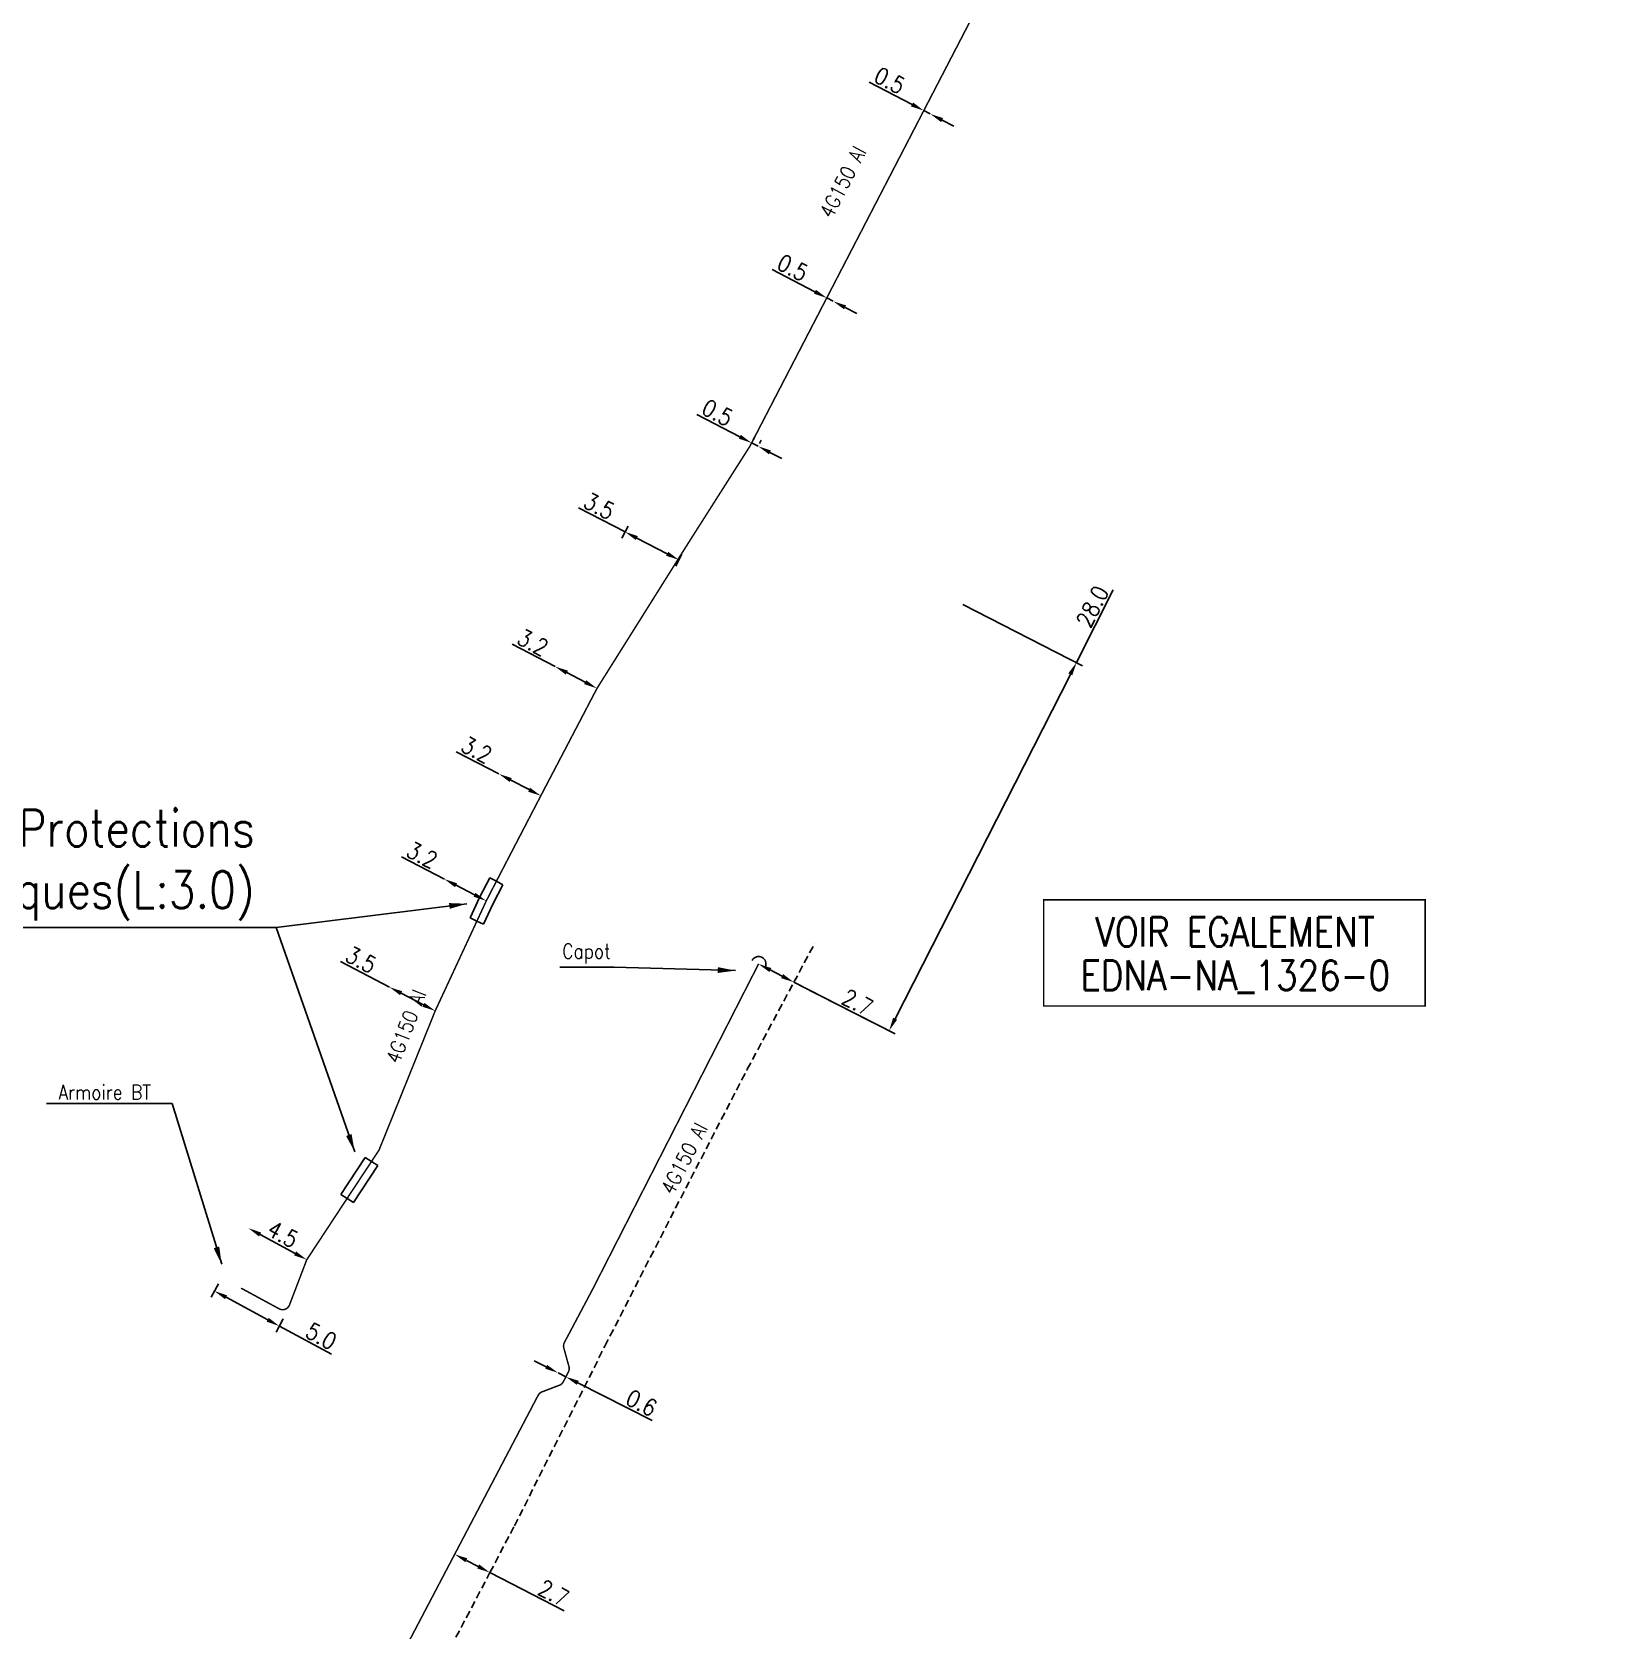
# Model space of a CAD drawing. Header units: millimetres. Extents: x 185001 to 186000, y 126997 to 128000.
# Drawn here: x 185091.5 to 185198.3, y 127421.7 to 127530.1 of the extents above; entities that cross this region are included whole.
import ezdxf
from ezdxf.enums import TextEntityAlignment as Align

# ---------------------------------------------------------------- set-up
doc = ezdxf.new("R2010")
doc.units = ezdxf.units.MM
doc.header["$PDMODE"] = 34
doc.linetypes.add('B_ST_Al', pattern=[2000, 1000, 1000])
doc.linetypes.add('DASHED', pattern=[0.75, 0.5, -0.25])
doc.layers.get('0').update_dxf_attribs({"linetype": 'CONTINUOUS'})
doc.layers.get('Defpoints').update_dxf_attribs({"linetype": 'CONTINUOUS'})
for name, color, linetype in [('B_110', 1, 'CONTINUOUS'), ('B_300', 7, 'CONTINUOUS'), ('B_420', 7, 'CONTINUOUS'), ('B_930', 7, 'CONTINUOUS')]:
    doc.layers.add(name, color=color, linetype=linetype)
doc.styles.get("Standard").update_dxf_attribs({"font": 'romans.shx', "width": 0.85})
doc.dimstyles.get("Standard").update_dxf_attribs({"dimtxt": 1.5, "dimasz": 1.2, "dimexe": 0.625, "dimexo": 0.625, "dimgap": 0.25, "dimtad": 1, "dimdec": 1, "dimzin": 0, "dimdsep": 46, "dimtxsty": 'Standard', "dimcen": -0.5, "dimadec": 0, "dimazin": 0, "dimtfac": 1, "dimtdec": 1, "dimtmove": 0, "dimatfit": 3, "dimfxl": 0, "dimtolj": 1, "dimtzin": 0, "dimarcsym": 0})

# ---------------------------------------------------------------- blocks, each defined once
blk = doc.blocks.new('*D124')
at = {"layer": 'B_110', "color": 0, "linetype": 'Continuous', "lineweight": -2, "transparency": 16777216}
for p, q in [((185151.17, 127525.15), (185148.26, 127526.65)), ((185152.41, 127524.5), (185151.97, 127524.73)), ((185153.21, 127524.09), (185154.01, 127523.67))]:
    blk.add_line(p, q, dxfattribs=at)
at = {"layer": 'B_110', "color": 0, "linetype": 'Continuous', "transparency": 16777216}
for points in [[(185151.24, 127525.28), (185151.1, 127525.01), (185151.97, 127524.73)], [(185153.28, 127524.22), (185153.14, 127523.95), (185152.41, 127524.5)]]:
    blk.add_solid(points, dxfattribs=at)
at = {"layer": 'Defpoints', "color": 0, "linetype": 'Continuous', "transparency": 16777216}
for p in [(185151.97, 127524.73), (185152.41, 127524.5), (185152.41, 127524.5)]:
    blk.add_point(p, dxfattribs=at)
at = {"layer": 'B_110', "color": 0, "linetype": 'Continuous', "transparency": 16777216, "insert": (185149.66, 127526.77), "char_height": 1.125, "attachment_point": 5, "rotation": 332.6019}
blk.add_mtext('\\A1;0.5', dxfattribs=at)
blk = doc.blocks.new('*D125')
at = {"layer": 'B_110', "color": 0, "linetype": 'Continuous', "lineweight": -2, "transparency": 16777216}
for p, q in [((185144.59, 127512.45), (185141.68, 127513.96)), ((185145.83, 127511.8), (185145.39, 127512.03)), ((185145.6, 127512.45), (185145.6, 127512.45)), ((185146.05, 127512.22), (185146.05, 127512.22)), ((185146.63, 127511.39), (185147.43, 127510.98))]:
    blk.add_line(p, q, dxfattribs=at)
at = {"layer": 'B_110', "color": 0, "linetype": 'Continuous', "transparency": 16777216}
for points in [[(185144.66, 127512.58), (185144.52, 127512.32), (185145.39, 127512.03)], [(185146.7, 127511.52), (185146.56, 127511.26), (185145.83, 127511.8)]]:
    blk.add_solid(points, dxfattribs=at)
at = {"layer": 'Defpoints', "color": 0, "linetype": 'Continuous', "transparency": 16777216}
for p in [(185145.39, 127512.03), (185145.83, 127511.8), (185145.83, 127511.8)]:
    blk.add_point(p, dxfattribs=at)
at = {"layer": 'B_110', "color": 0, "linetype": 'Continuous', "transparency": 16777216, "insert": (185143.08, 127514.08), "char_height": 1.125, "attachment_point": 5, "rotation": 332.6019}
blk.add_mtext('\\A1;0.5', dxfattribs=at)
blk = doc.blocks.new('*D126')
at = {"layer": 'B_110', "color": 0, "linetype": 'Continuous', "lineweight": -2, "transparency": 16777216}
for p, q in [((185139.49, 127502.62), (185136.58, 127504.13)), ((185140.74, 127501.97), (185140.29, 127502.2)), ((185140.39, 127502.4), (185140.51, 127502.62)), ((185140.84, 127502.17), (185140.95, 127502.39)), ((185141.54, 127501.56), (185142.34, 127501.15))]:
    blk.add_line(p, q, dxfattribs=at)
at = {"layer": 'B_110', "color": 0, "linetype": 'Continuous', "transparency": 16777216}
for points in [[(185139.56, 127502.75), (185139.43, 127502.49), (185140.29, 127502.2)], [(185141.61, 127501.69), (185141.47, 127501.43), (185140.74, 127501.97)]]:
    blk.add_solid(points, dxfattribs=at)
at = {"layer": 'Defpoints', "color": 0, "linetype": 'Continuous', "transparency": 16777216}
for p in [(185140.18, 127501.98), (185140.62, 127501.75), (185140.74, 127501.97)]:
    blk.add_point(p, dxfattribs=at)
at = {"layer": 'B_110', "color": 0, "linetype": 'Continuous', "transparency": 16777216, "insert": (185137.98, 127504.25), "char_height": 1.125, "attachment_point": 5, "rotation": 332.6019}
blk.add_mtext('\\A1;0.5', dxfattribs=at)
blk = doc.blocks.new('*D127')
at = {"layer": 'B_110', "color": 0, "linetype": 'Continuous', "lineweight": -2, "transparency": 16777216}
for p, q in [((185131.71, 127496.17), (185128.56, 127497.8)), ((185131.92, 127496.56), (185131.5, 127495.75)), ((185134.57, 127494.68), (185132.51, 127495.75)), ((185135.57, 127494.66), (185135.15, 127493.85))]:
    blk.add_line(p, q, dxfattribs=at)
at = {"layer": 'B_110', "color": 0, "linetype": 'Continuous', "transparency": 16777216}
for points in [[(185132.58, 127495.88), (185132.44, 127495.62), (185131.71, 127496.17)], [(185134.64, 127494.82), (185134.5, 127494.55), (185135.37, 127494.27)]]:
    blk.add_solid(points, dxfattribs=at)
at = {"layer": 'Defpoints', "color": 0, "linetype": 'Continuous', "transparency": 16777216}
for p in [(185132.13, 127496.98), (185131.71, 127496.17), (185135.79, 127495.08)]:
    blk.add_point(p, dxfattribs=at)
at = {"layer": 'B_110', "color": 0, "linetype": 'Continuous', "transparency": 16777216, "insert": (185129.96, 127497.92), "char_height": 1.125, "attachment_point": 5, "rotation": 332.5349}
blk.add_mtext('\\A1;3.5', dxfattribs=at)
blk = doc.blocks.new('*D128')
at = {"layer": 'B_110', "color": 0, "linetype": 'Continuous', "lineweight": -2, "transparency": 16777216}
for p, q in [((185126.97, 127487.04), (185124.06, 127488.55)), ((185129.01, 127485.98), (185127.77, 127486.63))]:
    blk.add_line(p, q, dxfattribs=at)
at = {"layer": 'B_110', "color": 0, "linetype": 'Continuous', "transparency": 16777216}
for points in [[(185127.84, 127486.76), (185127.7, 127486.49), (185126.97, 127487.04)], [(185129.08, 127486.11), (185128.94, 127485.85), (185129.81, 127485.56)]]:
    blk.add_solid(points, dxfattribs=at)
at = {"layer": 'Defpoints', "color": 0, "linetype": 'Continuous', "transparency": 16777216}
for p in [(185126.97, 127487.04), (185126.97, 127487.04), (185129.81, 127485.56)]:
    blk.add_point(p, dxfattribs=at)
at = {"layer": 'B_110', "color": 0, "linetype": 'Continuous', "transparency": 16777216, "insert": (185125.46, 127488.67), "char_height": 1.125, "attachment_point": 5, "rotation": 332.5349}
blk.add_mtext('\\A1;3.2', dxfattribs=at)
blk = doc.blocks.new('*D129')
at = {"layer": 'B_110', "color": 0, "linetype": 'Continuous', "lineweight": -2, "transparency": 16777216}
for p, q in [((185123.16, 127479.76), (185120.25, 127481.27)), ((185125.2, 127478.7), (185123.96, 127479.34))]:
    blk.add_line(p, q, dxfattribs=at)
at = {"layer": 'B_110', "color": 0, "linetype": 'Continuous', "transparency": 16777216}
for points in [[(185124.03, 127479.48), (185123.89, 127479.21), (185123.16, 127479.76)], [(185125.27, 127478.83), (185125.14, 127478.56), (185126, 127478.28)]]:
    blk.add_solid(points, dxfattribs=at)
at = {"layer": 'Defpoints', "color": 0, "linetype": 'Continuous', "transparency": 16777216}
for p in [(185123.16, 127479.76), (185123.16, 127479.76), (185126, 127478.28)]:
    blk.add_point(p, dxfattribs=at)
at = {"layer": 'B_110', "color": 0, "linetype": 'Continuous', "transparency": 16777216, "insert": (185121.65, 127481.39), "char_height": 1.125, "attachment_point": 5, "rotation": 332.5633}
blk.add_mtext('\\A1;3.2', dxfattribs=at)
blk = doc.blocks.new('*D130')
at = {"layer": 'B_110', "color": 0, "linetype": 'Continuous', "lineweight": -2, "transparency": 16777216}
for p, q in [((185119.46, 127472.63), (185116.55, 127474.14)), ((185121.5, 127471.57), (185120.25, 127472.21))]:
    blk.add_line(p, q, dxfattribs=at)
at = {"layer": 'B_110', "color": 0, "linetype": 'Continuous', "transparency": 16777216}
for points in [[(185120.32, 127472.35), (185120.19, 127472.08), (185119.46, 127472.63)], [(185121.57, 127471.7), (185121.43, 127471.44), (185122.3, 127471.15)]]:
    blk.add_solid(points, dxfattribs=at)
at = {"layer": 'Defpoints', "color": 0, "linetype": 'Continuous', "transparency": 16777216}
for p in [(185119.46, 127472.63), (185119.46, 127472.63), (185122.3, 127471.15)]:
    blk.add_point(p, dxfattribs=at)
at = {"layer": 'B_110', "color": 0, "linetype": 'Continuous', "transparency": 16777216, "insert": (185117.95, 127474.26), "char_height": 1.125, "attachment_point": 5, "rotation": 332.5633}
blk.add_mtext('\\A1;3.2', dxfattribs=at)
blk = doc.blocks.new('*D131')
at = {"layer": 'B_110', "color": 0, "linetype": 'Continuous', "lineweight": -2, "transparency": 16777216}
for p, q in [((185115.73, 127465.31), (185112.41, 127467.04)), ((185118.04, 127464.11), (185116.53, 127464.9))]:
    blk.add_line(p, q, dxfattribs=at)
at = {"layer": 'B_110', "color": 0, "linetype": 'Continuous', "transparency": 16777216}
for points in [[(185116.6, 127465.03), (185116.46, 127464.76), (185115.73, 127465.31)], [(185118.11, 127464.24), (185117.97, 127463.98), (185118.84, 127463.7)]]:
    blk.add_solid(points, dxfattribs=at)
at = {"layer": 'Defpoints', "color": 0, "linetype": 'Continuous', "transparency": 16777216}
for p in [(185115.73, 127465.31), (185115.73, 127465.31), (185118.84, 127463.7)]:
    blk.add_point(p, dxfattribs=at)
at = {"layer": 'B_110', "color": 0, "linetype": 'Continuous', "transparency": 16777216, "insert": (185113.81, 127467.16), "char_height": 1.125, "attachment_point": 5, "rotation": 332.5401}
blk.add_mtext('\\A1;3.5', dxfattribs=at)
blk = doc.blocks.new('*D132')
at = {"layer": 'B_110', "color": 0, "linetype": 'Continuous', "lineweight": -2, "transparency": 16777216}
blk.add_line((185109.34, 127447.26), (185106.96, 127448.54), dxfattribs=at)
at = {"layer": 'B_110', "color": 0, "linetype": 'Continuous', "transparency": 16777216}
for points in [[(185107.04, 127448.67), (185106.89, 127448.41), (185106.17, 127448.97)], [(185109.41, 127447.39), (185109.27, 127447.12), (185110.13, 127446.83)]]:
    blk.add_solid(points, dxfattribs=at)
at = {"layer": 'Defpoints', "color": 0, "linetype": 'Continuous', "transparency": 16777216}
for p in [(185106.17, 127448.97), (185106.17, 127448.97), (185110.13, 127446.83)]:
    blk.add_point(p, dxfattribs=at)
at = {"layer": 'B_110', "color": 0, "linetype": 'Continuous', "transparency": 16777216, "insert": (185108.51, 127448.56), "char_height": 1.125, "attachment_point": 5, "rotation": 331.6267}
blk.add_mtext('\\A1;4.5', dxfattribs=at)
blk = doc.blocks.new('*D133')
at = {"layer": 'B_110', "color": 0, "linetype": 'Continuous', "lineweight": -2, "transparency": 16777216}
for p, q in [((185104.14, 127445.2), (185103.65, 127444.3)), ((185104.66, 127444.28), (185107.48, 127442.76)), ((185108.54, 127442.82), (185108.05, 127441.92)), ((185108.27, 127442.33), (185111.8, 127440.42))]:
    blk.add_line(p, q, dxfattribs=at)
at = {"layer": 'B_110', "color": 0, "linetype": 'Continuous', "transparency": 16777216}
for points in [[(185104.73, 127444.41), (185104.59, 127444.15), (185103.87, 127444.71)], [(185107.55, 127442.89), (185107.41, 127442.63), (185108.27, 127442.33)]]:
    blk.add_solid(points, dxfattribs=at)
at = {"layer": 'Defpoints', "color": 0, "linetype": 'Continuous', "transparency": 16777216}
for p in [(185104.36, 127445.61), (185103.87, 127444.71), (185108.76, 127443.23)]:
    blk.add_point(p, dxfattribs=at)
at = {"layer": 'B_110', "color": 0, "linetype": 'Continuous', "transparency": 16777216, "insert": (185111.11, 127441.65), "char_height": 1.125, "attachment_point": 5, "rotation": 331.6267}
blk.add_mtext('\\A1;5.0', dxfattribs=at)
blk = doc.blocks.new('*D422')
at = {"layer": 'B_110', "color": 0, "linetype": 'Continuous', "lineweight": -2, "transparency": 16777216}
for p, q in [((185120.95, 127426.45), (185121.75, 127426.04)), ((185122.55, 127425.62), (185127.58, 127423.02))]:
    blk.add_line(p, q, dxfattribs=at)
at = {"layer": 'B_110', "color": 0, "linetype": 'Continuous', "transparency": 16777216}
for points in [[(185121.02, 127426.58), (185120.89, 127426.32), (185120.16, 127426.86)], [(185121.82, 127426.17), (185121.69, 127425.9), (185122.55, 127425.62)]]:
    blk.add_solid(points, dxfattribs=at)
at = {"layer": 'Defpoints', "color": 0, "linetype": 'Continuous', "transparency": 16777216}
for p in [(185120.16, 127426.86), (185122.55, 127425.62), (185122.55, 127425.62)]:
    blk.add_point(p, dxfattribs=at)
at = {"layer": 'B_110', "color": 0, "linetype": 'Continuous', "transparency": 16777216, "insert": (185126.87, 127424.23), "char_height": 1.125, "attachment_point": 5, "rotation": 332.6409}
blk.add_mtext('\\A1;2.7', dxfattribs=at)
blk = doc.blocks.new('*D423')
at = {"layer": 'B_110', "color": 0, "linetype": 'Continuous', "lineweight": -2, "transparency": 16777216}
for p, q in [((185162.32, 127487.31), (185164.82, 127492.23)), ((185154.61, 127491.24), (185162.73, 127487.1)), ((185150.02, 127463.16), (185161.91, 127486.51)), ((185143.58, 127465.43), (185150.03, 127462.15))]:
    blk.add_line(p, q, dxfattribs=at)
at = {"layer": 'B_110', "color": 0, "linetype": 'Continuous', "transparency": 16777216}
for points in [[(185161.77, 127486.58), (185162.04, 127486.44), (185162.32, 127487.31)], [(185149.89, 127463.23), (185150.16, 127463.1), (185149.62, 127462.36)]]:
    blk.add_solid(points, dxfattribs=at)
at = {"layer": 'Defpoints', "color": 0, "linetype": 'Continuous', "transparency": 16777216}
for p in [(185154.19, 127491.45), (185162.32, 127487.31), (185143.16, 127465.64)]:
    blk.add_point(p, dxfattribs=at)
at = {"layer": 'B_110', "color": 0, "linetype": 'Continuous', "transparency": 16777216, "insert": (185163.4, 127491.11), "char_height": 1.125, "attachment_point": 5, "rotation": 63.0268}
blk.add_mtext('\\A1;28.0', dxfattribs=at)
blk = doc.blocks.new('*D424')
at = {"layer": 'B_110', "color": 0, "linetype": 'Continuous', "lineweight": -2, "transparency": 16777216}
for p, q in [((185140.55, 127466.47), (185140.55, 127466.46)), ((185141.56, 127466.47), (185142.36, 127466.06)), ((185143.16, 127465.64), (185148.2, 127463.06))]:
    blk.add_line(p, q, dxfattribs=at)
at = {"layer": 'B_110', "color": 0, "linetype": 'Continuous', "transparency": 16777216}
for points in [[(185141.63, 127466.6), (185141.5, 127466.33), (185140.76, 127466.88)], [(185142.43, 127466.19), (185142.3, 127465.92), (185143.16, 127465.64)]]:
    blk.add_solid(points, dxfattribs=at)
at = {"layer": 'Defpoints', "color": 0, "linetype": 'Continuous', "transparency": 16777216}
for p in [(185140.77, 127466.89), (185143.16, 127465.64), (185143.16, 127465.64)]:
    blk.add_point(p, dxfattribs=at)
at = {"layer": 'B_110', "color": 0, "linetype": 'Continuous', "transparency": 16777216, "insert": (185147.48, 127464.27), "char_height": 1.125, "attachment_point": 5, "rotation": 332.8203}
blk.add_mtext('\\A1;2.7', dxfattribs=at)
blk = doc.blocks.new('*D425')
at = {"layer": 'B_110', "color": 0, "linetype": 'Continuous', "lineweight": -2, "transparency": 16777216}
for p, q in [((185126.36, 127439.57), (185125.56, 127439.98)), ((185127.17, 127439.16), (185127.7, 127438.89)), ((185128.5, 127438.48), (185133.55, 127435.92))]:
    blk.add_line(p, q, dxfattribs=at)
at = {"layer": 'B_110', "color": 0, "linetype": 'Continuous', "transparency": 16777216}
for points in [[(185126.43, 127439.7), (185126.3, 127439.44), (185127.17, 127439.16)], [(185128.57, 127438.62), (185128.44, 127438.35), (185127.7, 127438.89)]]:
    blk.add_solid(points, dxfattribs=at)
at = {"layer": 'Defpoints', "color": 0, "linetype": 'Continuous', "transparency": 16777216}
for p in [(185127.17, 127439.16), (185127.17, 127439.16), (185127.7, 127438.89)]:
    blk.add_point(p, dxfattribs=at)
at = {"layer": 'B_110', "color": 0, "linetype": 'Continuous', "transparency": 16777216, "insert": (185132.83, 127437.12), "char_height": 1.125, "attachment_point": 5, "rotation": 333.0268}
blk.add_mtext('\\A1;0.6', dxfattribs=at)
blk = doc.blocks.new('B_300_05')
at = {"color": 0, "linetype": 'Continuous'}
blk.add_arc((0, 0), 0.5, 270, 90, dxfattribs=at)
at = {"color": 0, "linetype": 'Continuous', "width": 0.75, "flags": 3}
for tag, p in [('DEF_LEG', (0, -5)), ('DEF_TYPE', (0, -7))]:
    blk.add_attdef(tag, text='', height=1.2, dxfattribs=at).set_placement(p, align=Align.MIDDLE)

msp = doc.modelspace()

# ---------------------------------------------------------------- linework, layer by layer
at = {"layer": 'B_110', "linetype": 'B_ST_Al', "const_width": 0.1, "flags": 128}
for points in [[(185145.19, 127591.28), (185146.11, 127590.51, -0.412159), (185146.18, 127589.81), (185145.8, 127589.34), (185141.86, 127584.09), (185140.09, 127581.88, 0.411507), (185140.17, 127581.18), (185146.22, 127576.25), (185146.53, 127576, 0.414214), (185147.24, 127576.07), (185152.01, 127581.93), (185162.92, 127595.22), (185163.91, 127596.43), (185165.81, 127598.75), (185168.13, 127601.57), (185176.71, 127612.19, -0.006397), (185176.72, 127612.2), (185179.76, 127615.77), (185181.7, 127618.05), (185184.51, 127621.36, -0.038684), (185187.89, 127622.92, -0.121596), (185191.93, 127623.23, -0.119567), (185195.59, 127621.66, -0.079181), (185195.7, 127621.55), (185197.39, 127619.15), (185197.82, 127618.53, -0.075253), (185197.89, 127618.4, -0.212782), (185197.24, 127612.38, 0.010835), (185197.23, 127612.36, 0.045079), (185196.09, 127609.6, -0.043926), (185194.94, 127606.82, -0.002159), (185194.93, 127606.82), (185186.14, 127590.32), (185173.69, 127566.42), (185161.71, 127543.51), (185151.97, 127524.73), (185145.39, 127512.03), (185140.18, 127501.98), (185135.79, 127495.08), (185135.79, 127495.08), (185129.81, 127485.56), (185126, 127478.28), (185122.99, 127472.49), (185122.3, 127471.15), (185121.67, 127469.79), (185118.84, 127463.7), (185115.03, 127454.26), (185114.52, 127453.49), (185112.87, 127450.99), (185110.13, 127446.83), (185108.96, 127443.77, -0.452913), (185108.26, 127443.5), (185105.68, 127444.9)], [(185140.77, 127466.89), (185129.5, 127444.8), (185127.6, 127441.22, 0.191286), (185127.56, 127440.85), (185127.91, 127439.58, -0.186919), (185127.87, 127439.22), (185127.7, 127438.89), (185127.53, 127438.56, -0.186919), (185127.26, 127438.32), (185126.08, 127437.87, 0.181476), (185125.82, 127437.64), (185120.16, 127426.86), (185096.92, 127382.61), (185089.81, 127368.99), (185074.56, 127337.81), (185071.23, 127331), (185061.72, 127311.37), (185053.48, 127292.35), (185044.91, 127272.07), (185034.44, 127246.06), (185034, 127244.9, -0.36233), (185033.45, 127244.58), (185032.88, 127244.68), (185017.31, 127247.49), (185015.65, 127247.79, -0.401294), (185015.24, 127248.34), (185016.28, 127256.04), (185018.18, 127266.05), (185018.23, 127266.29, 0.414214), (185017.82, 127266.87), (185014.77, 127267.42)]]:
    msp.add_lwpolyline(points, format="xyb", dxfattribs=at)
at = {"layer": 'B_110', "color": 7, "linetype": 'DASHED'}
msp.add_lwpolyline([(185117.46, 127415.92), (185122.55, 127425.62), (185124.21, 127428.79), (185130.35, 127440.98), (185135.14, 127450.34), (185140, 127459.74), (185143.16, 127465.64), (185144.58, 127468.29)], dxfattribs=at)
at = {"layer": 'B_420', "color": 7, "linetype": 'CONTINUOUS'}
for p, q in [((185122.54, 127472.72), (185121.85, 127471.38)), ((185122.54, 127472.72), (185122.99, 127472.49)), ((185123.43, 127472.25), (185122.74, 127470.93)), ((185123.43, 127472.25), (185122.99, 127472.49)), ((185121.85, 127471.38), (185121.21, 127470)), ((185122.74, 127470.93), (185122.12, 127469.58)), ((185121.21, 127470), (185121.67, 127469.79)), ((185122.12, 127469.58), (185121.67, 127469.79)), ((185114.1, 127453.77), (185112.45, 127451.26)), ((185114.1, 127453.77), (185114.52, 127453.49)), ((185114.94, 127453.22), (185114.52, 127453.49)), ((185114.94, 127453.22), (185113.29, 127450.71)), ((185112.45, 127451.26), (185112.87, 127450.99)), ((185113.29, 127450.71), (185112.87, 127450.99))]:
    msp.add_line(p, q, dxfattribs=at)
at = {"layer": 'B_930', "const_width": 0.1}
msp.add_lwpolyline([(185160.1, 127471.23), (185185.97, 127471.23), (185185.97, 127464.03), (185160.1, 127464.03)], close=True, dxfattribs=at)

# ---------------------------------------------------------------- block references
at = {"layer": 'B_300', "rotation": 62.8202897681632}
msp.add_blockref('B_300_05', (185140.77, 127466.89), dxfattribs=at)

# ---------------------------------------------------------------- texts
at = {"layer": 'B_110', "linetype": 'B_ST_Al', "width": 0.85}
for rotation, p in [(62.891, (185146.48, 127519.89)), (68.9025, (185116.86, 127462.65)), (62.7173, (185135.72, 127453.7))]:
    msp.add_text('4G150 Al', height=1, rotation=rotation, dxfattribs=at).set_placement(p, align=Align.MIDDLE)
at = {"layer": 'B_110', "linetype": 'Continuous', "insert": (185099.56, 127458.18), "char_height": 1, "attachment_point": 6}
msp.add_mtext('Armoire BT', dxfattribs=at)
at = {"layer": 'B_300', "linetype": 'Continuous', "insert": (185130.73, 127467.58), "char_height": 1, "attachment_point": 6}
msp.add_mtext('Capot', dxfattribs=at)
at = {"layer": 'B_420', "insert": (185106.6, 127473.58), "char_height": 2.5, "attachment_point": 6}
msp.add_mtext('Protections\\Pmécaniques(L:3.0)', dxfattribs=at)
at = {"layer": 'B_930', "width": 0.85}
for s, p in [('VOIR EGALEMENT', (185173.09, 127468.06)), ('EDNA-NA_1326-0', (185173.09, 127465.11))]:
    msp.add_text(s, height=2, dxfattribs=at).set_placement(p, align=Align.CENTER)

# ---------------------------------------------------------------- dimensions: what is measured, and where the dimension line sits
at = {"layer": 'B_110', "linetype": 'Continuous'}
for base, p1, p2, angle, override, picture, middle in [((185152.41, 127524.5), (185151.97, 127524.73), (185152.41, 127524.5), 152.6019, {"dimscale": 0.75, "dimtxt": 1.5}, '*D124', (185149.32, 127526.11)), ((185145.83, 127511.8), (185145.39, 127512.03), (185145.83, 127511.8), 152.6019, {"dimscale": 0.75, "dimtxt": 1.5}, '*D125', (185142.73, 127513.41)), ((185140.74, 127501.97), (185140.18, 127501.98), (185140.62, 127501.75), 152.6019, {"dimscale": 0.75, "dimtxt": 1.5}, '*D126', (185137.64, 127503.58)), ((185162.32, 127487.31), (185143.16, 127465.64), (185154.19, 127491.45), 243.0268, {"dimscale": 0.75, "dimtxt": 1.5}, '*D423', (185164.07, 127490.77)), ((185126.97, 127487.04), (185129.81, 127485.56), (185126.97, 127487.04), 332.5349, {"dimscale": 0.75, "dimtxt": 1.5}, '*D128', (185125.12, 127488)), ((185123.16, 127479.76), (185126, 127478.28), (185123.16, 127479.76), 332.5633, {"dimscale": 0.75, "dimtxt": 1.5}, '*D129', (185121.31, 127480.72)), ((185119.46, 127472.63), (185122.3, 127471.15), (185119.46, 127472.63), 332.5633, {"dimscale": 0.75, "dimtxt": 1.5}, '*D130', (185117.6, 127473.59)), ((185115.73, 127465.31), (185118.84, 127463.7), (185115.73, 127465.31), 332.5401, {"dimscale": 0.75}, '*D131', (185113.47, 127466.49)), ((185143.16, 127465.64), (185140.77, 127466.89), (185143.16, 127465.64), 152.8203, {"dimscale": 0.75, "dimtxt": 1.5}, '*D424', (185147.14, 127463.6)), ((185106.17, 127448.97), (185110.13, 127446.83), (185106.17, 127448.97), 331.6267, {"dimscale": 0.75, "dimtxt": 1.5}, '*D132', (185108.15, 127447.9)), ((185103.87, 127444.71), (185108.76, 127443.23), (185104.36, 127445.61), 331.6267, {"dimscale": 0.75, "dimtxt": 1.5}, '*D133', (185110.76, 127440.99)), ((185127.17, 127439.16), (185127.7, 127438.89), (185127.17, 127439.16), 333.0268, {"dimscale": 0.75, "dimtxt": 1.5}, '*D425', (185132.49, 127436.46)), ((185122.55, 127425.62), (185120.16, 127426.86), (185122.55, 127425.62), 152.6409, {"dimscale": 0.75, "dimtxt": 1.5}, '*D422', (185126.52, 127423.57))]:
    dim = msp.add_linear_dim(base=base, p1=p1, p2=p2, angle=angle, dimstyle='Standard', override=override, dxfattribs=at)
    dim.commit()
    dim.dimension.update_dxf_attribs({"geometry": picture, "text_midpoint": middle, "dimtype": 160})
dim = msp.add_linear_dim(base=(185131.71, 127496.17), p1=(185135.79, 127495.08), p2=(185132.13, 127496.98), angle=332.5349, text='3.5', dimstyle='Standard', override={"dimscale": 0.75, "dimtxt": 1.5}, dxfattribs=at)
dim.commit()
dim.dimension.update_dxf_attribs({"geometry": '*D127', "text_midpoint": (185129.62, 127497.26), "dimtype": 160})

# ---------------------------------------------------------------- leaders
at = {"layer": 'B_110', "linetype": 'Continuous', "annotation_type": 0, "has_hookline": 1, "hookline_direction": 1, "text_width": 7.08}
msp.add_leader([(185104.36, 127446.52), (185101.01, 127457.43), (185099.81, 127457.43)], dimstyle='Standard', dxfattribs=at)
at = {"layer": 'B_300', "linetype": 'Continuous', "annotation_type": 0, "has_hookline": 1, "hookline_direction": 1, "text_width": 3.44}
msp.add_leader([(185139.2, 127466.43), (185130.98, 127466.66)], dimstyle='Standard', dxfattribs=at)
at = {"layer": 'B_420'}
msp.add_leader([(185120.99, 127470.96), (185108.05, 127469.34)], dimstyle='Standard', dxfattribs=at)
at = {"layer": 'B_420', "annotation_type": 0, "has_hookline": 1, "hookline_direction": 1, "text_width": 28.54}
msp.add_leader([(185113.38, 127454.15), (185108.05, 127469.34), (185106.85, 127469.34)], dimstyle='Standard', dxfattribs=at)

doc.saveas('drawing.dxf')
